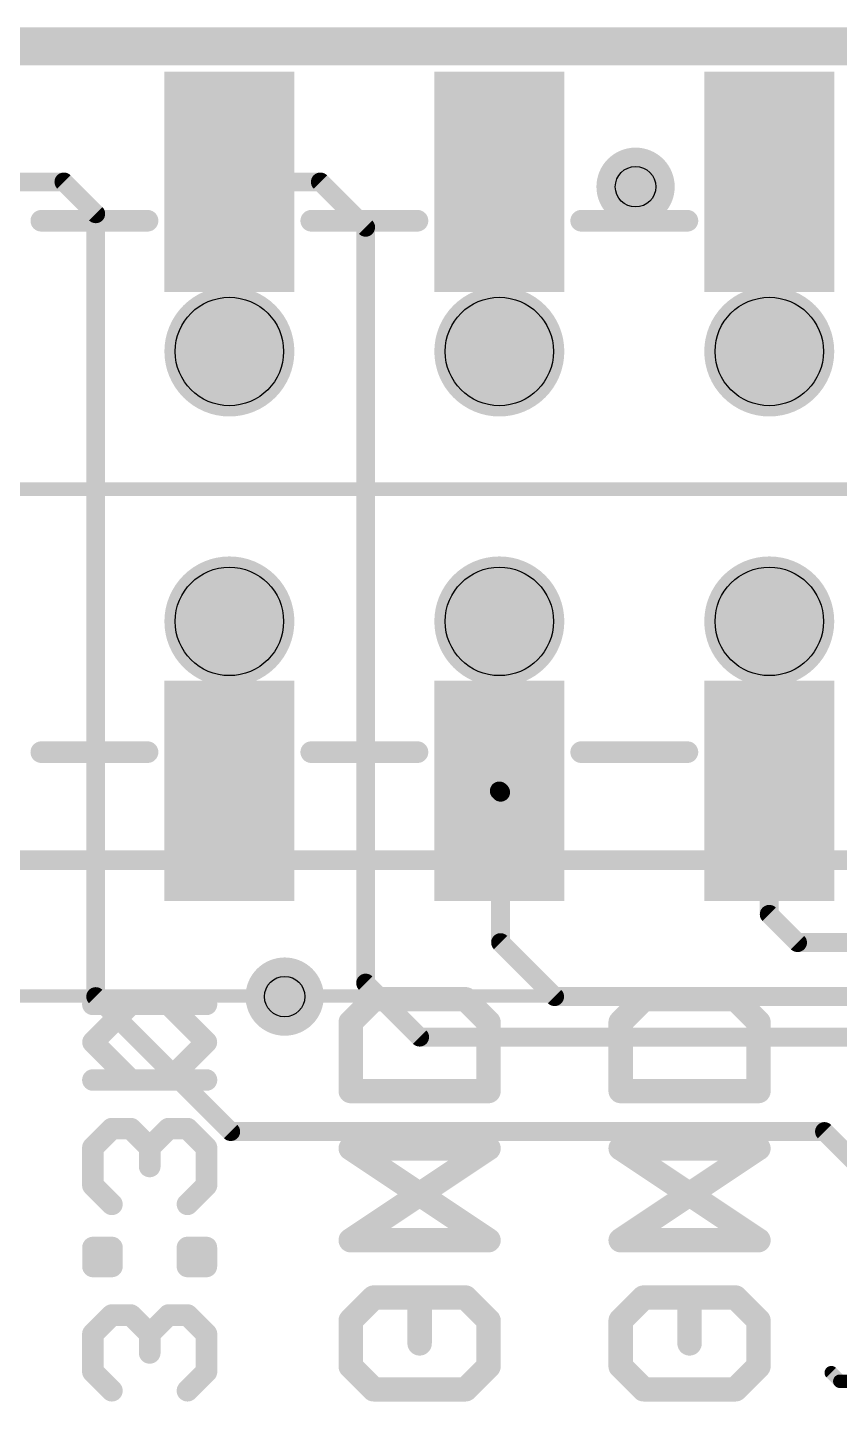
# Model space of a CAD drawing. Extents: x -29 to 79, y -27 to 74.
# Drawn here: x 5.2 to 12.84, y 10.16 to 23.09 of the extents above; entities that cross this region are included whole.
import ezdxf

# ---------------------------------------------------------------- set-up
doc = ezdxf.new("R2010")
doc.units = 0
for name, color, linetype in [('1', 12, 'CONTINUOUS'), ('16', 132, 'CONTINUOUS'), ('18', 110, 'CONTINUOUS'), ('20', 53, 'CONTINUOUS'), ('21', 41, 'CONTINUOUS'), ('22', 40, 'CONTINUOUS'), ('25', 253, 'CONTINUOUS'), ('29', 253, 'CONTINUOUS'), ('30', 253, 'CONTINUOUS'), ('31', 253, 'CONTINUOUS'), ('44', 253, 'CONTINUOUS'), ('49', 183, 'CONTINUOUS')]:
    doc.layers.add(name, color=color, linetype=linetype)

# ---------------------------------------------------------------- blocks, each defined once
blk = doc.blocks.new('RECT')
blk.add_solid([(-0.5, -0.5), (0.5, -0.5), (-0.5, 0.5), (0.5, 0.5)])
blk = doc.blocks.new('ROUNDV')
at = {"const_width": 0.5}
blk.add_lwpolyline([(0, -0.25, 1), (0, 0.25, 1), (0, -0.25)], format="xyb", dxfattribs=at)

msp = doc.modelspace()

# ---------------------------------------------------------------- linework, layer by layer
at = {"layer": '1'}
for points, const_width in [([(0, 22.86), (52.07, 22.86)], 0.254), ([(4.56, 21.635), (5.543, 21.635)], 0.1778), ([(5.842, 21.336), (5.543, 21.635)], 0.1778), ([(7.1, 21.635), (7.956, 21.635)], 0.1778), ([(7.956, 21.635), (8.382, 21.209)], 0.1778), ([(5.842, 13.97), (5.842, 21.336)], 0.1778), ([(8.382, 21.209), (8.382, 14.097)], 0.1778), ([(9.652, 15.893), (9.64, 15.905)], 0.1778), ([(9.652, 14.478), (9.652, 15.893)], 0.1778), ([(12.18, 15.905), (12.18, 14.744)], 0.1778), ([(12.18, 14.744), (12.446, 14.478)], 0.1778), ([(10.16, 13.97), (9.652, 14.478)], 0.1778), ([(12.446, 14.478), (21.082, 14.478)], 0.1778), ([(8.382, 14.097), (8.89, 13.589)], 0.1778), ([(7.112, 12.7), (5.842, 13.97)], 0.1778), ([(18.161, 13.97), (10.16, 13.97)], 0.1778), ([(8.89, 13.589), (14.351, 13.589)], 0.1778), ([(12.7, 12.7), (7.112, 12.7)], 0.1778), ([(13.97, 11.43), (12.7, 12.7)], 0.1778)]:
    msp.add_lwpolyline(points, dxfattribs=dict(at, const_width=const_width))
at = {"layer": '1', "const_width": 0.0889}
for points in [[(5.5744, 21.6664, 1), (5.5116, 21.6036)], [(5.543, 21.5906, 1), (5.543, 21.6795)], [(7.1, 21.6795, 1), (7.1, 21.5906)], [(7.9874, 21.6664, 1), (7.9246, 21.6036)], [(7.956, 21.5906, 1), (7.956, 21.6795)], [(5.8865, 21.336, 1), (5.7976, 21.336)], [(5.8106, 21.3046, 1), (5.8734, 21.3674)], [(8.4264, 21.209, 1), (8.3376, 21.209)], [(8.3506, 21.1776, 1), (8.4134, 21.2404)], [(9.6714, 15.9364, 1), (9.6086, 15.8736)], [(9.6965, 15.893, 1), (9.6076, 15.893)], [(9.6206, 15.8616, 1), (9.6834, 15.9244)], [(12.2244, 15.905, 1), (12.1356, 15.905)], [(12.2114, 14.7754, 1), (12.1486, 14.7126)], [(12.1356, 14.744, 1), (12.2244, 14.744)], [(9.6834, 14.5094, 1), (9.6206, 14.4466)], [(9.6076, 14.478, 1), (9.6965, 14.478)], [(12.446, 14.5225, 1), (12.446, 14.4336)], [(12.4146, 14.4466, 1), (12.4774, 14.5094)], [(8.4134, 14.1284, 1), (8.3506, 14.0656)], [(8.3376, 14.097, 1), (8.4264, 14.097)], [(5.8734, 14.0014, 1), (5.8106, 13.9386)], [(5.7976, 13.97, 1), (5.8865, 13.97)], [(10.16, 14.0145, 1), (10.16, 13.9256)], [(10.1286, 13.9386, 1), (10.1914, 14.0014)], [(8.89, 13.6334, 1), (8.89, 13.5446)], [(8.8586, 13.5576, 1), (8.9214, 13.6204)], [(7.112, 12.7445, 1), (7.112, 12.6556)], [(7.0806, 12.6686, 1), (7.1434, 12.7314)], [(12.7314, 12.7314, 1), (12.6686, 12.6686)], [(12.7, 12.6556, 1), (12.7, 12.7445)]]:
    msp.add_lwpolyline(points, format="xyb", dxfattribs=at)
at = {"layer": '16', "const_width": 0.254}
msp.add_lwpolyline([(0, 22.86), (52.07, 22.86)], dxfattribs=at)
at = {"layer": '20', "const_width": 0.2032}
msp.add_lwpolyline([(49.784, 22.987), (2.54, 22.987)], dxfattribs=at)
at = {"layer": '20'}
for centre in [(7.1, 20.04), (9.64, 20.04), (12.18, 20.04), (7.1, 17.5), (9.64, 17.5), (12.18, 17.5)]:
    msp.add_circle(centre, 0.51, dxfattribs=at)
at = {"layer": '21'}
for points, const_width in [([(6.33, 21.27), (5.33, 21.27)], 0.2032), ([(8.87, 21.27), (7.87, 21.27)], 0.2032), ([(11.41, 21.27), (10.41, 21.27)], 0.2032), ([(6.33, 16.27), (5.33, 16.27)], 0.2032), ([(8.87, 16.27), (7.87, 16.27)], 0.2032), ([(11.41, 16.27), (10.41, 16.27)], 0.2032), ([(6.5275, 13.8969), (5.8157, 13.8969)], 0.2032), ([(6.8834, 13.541), (6.5275, 13.8969)], 0.2032), ([(8.4573, 13.9452), (8.2412, 13.7291)], 0.2286), ([(9.3216, 13.9452), (8.4573, 13.9452)], 0.2286), ([(9.5377, 13.7291), (9.3216, 13.9452)], 0.2286), ([(10.9973, 13.9452), (10.7812, 13.7291)], 0.2286), ([(11.8616, 13.9452), (10.9973, 13.9452)], 0.2286), ([(12.0777, 13.7291), (11.8616, 13.9452)], 0.2286), ([(8.2412, 13.7291), (8.2412, 13.0809)], 0.2286), ([(9.5377, 13.0809), (9.5377, 13.7291)], 0.2286), ([(10.7812, 13.7291), (10.7812, 13.0809)], 0.2286), ([(12.0777, 13.0809), (12.0777, 13.7291)], 0.2286), ([(6.5275, 13.1851), (6.8834, 13.541)], 0.2032), ([(5.8157, 13.1851), (6.5275, 13.1851)], 0.2032), ([(8.2412, 13.0809), (9.5377, 13.0809)], 0.2286), ([(10.7812, 13.0809), (12.0777, 13.0809)], 0.2286), ([(5.8157, 12.5495), (5.9936, 12.7275)], 0.2032), ([(5.9936, 12.7275), (6.1716, 12.7275)], 0.2032), ([(6.1716, 12.7275), (6.3495, 12.5495)], 0.2032), ([(6.3495, 12.5495), (6.5275, 12.7275)], 0.2032), ([(6.5275, 12.7275), (6.7054, 12.7275)], 0.2032), ([(6.7054, 12.7275), (6.8834, 12.5495)], 0.2032), ([(5.8157, 12.1936), (5.8157, 12.5495)], 0.2032), ([(6.3495, 12.5495), (6.3495, 12.3716)], 0.2032), ([(6.8834, 12.5495), (6.8834, 12.1936)], 0.2032), ([(8.2412, 11.6776), (9.5377, 12.5419)], 0.2286), ([(9.5377, 12.5419), (8.2412, 12.5419)], 0.2286), ([(10.7812, 11.6776), (12.0777, 12.5419)], 0.2286), ([(12.0777, 12.5419), (10.7812, 12.5419)], 0.2286), ([(5.9936, 12.0157), (5.8157, 12.1936)], 0.2032), ([(6.8834, 12.1936), (6.7054, 12.0157)], 0.2032), ([(9.5377, 11.6776), (8.2412, 11.6776)], 0.2286), ([(12.0777, 11.6776), (10.7812, 11.6776)], 0.2286), ([(6.7054, 11.431), (6.7054, 11.6089)], 0.2032), ([(6.7054, 11.6089), (6.8834, 11.6089)], 0.2032), ([(6.8834, 11.6089), (6.8834, 11.431)], 0.2032), ([(6.8834, 11.431), (6.7054, 11.431)], 0.2032), ([(8.4573, 11.1386), (8.2412, 10.9226)], 0.2286), ([(9.3216, 11.1386), (8.8894, 11.1386)], 0.2286), ([(8.8894, 11.1386), (8.8894, 10.7065)], 0.2286), ([(9.5377, 10.9226), (9.3216, 11.1386)], 0.2286), ([(10.9973, 11.1386), (10.7812, 10.9226)], 0.2286), ([(11.8616, 11.1386), (11.4294, 11.1386)], 0.2286), ([(11.4294, 11.1386), (11.4294, 10.7065)], 0.2286), ([(12.0777, 10.9226), (11.8616, 11.1386)], 0.2286), ([(5.8157, 10.7955), (5.9936, 10.9734)], 0.2032), ([(5.9936, 10.9734), (6.1716, 10.9734)], 0.2032), ([(6.1716, 10.9734), (6.3495, 10.7955)], 0.2032), ([(6.3495, 10.7955), (6.5275, 10.9734)], 0.2032), ([(6.5275, 10.9734), (6.7054, 10.9734)], 0.2032), ([(6.7054, 10.9734), (6.8834, 10.7955)], 0.2032), ([(8.2412, 10.9226), (8.2412, 10.4904)], 0.2286), ([(9.5377, 10.4904), (9.5377, 10.9226)], 0.2286), ([(10.7812, 10.9226), (10.7812, 10.4904)], 0.2286), ([(12.0777, 10.4904), (12.0777, 10.9226)], 0.2286), ([(5.8157, 10.4396), (5.8157, 10.7955)], 0.2032), ([(6.3495, 10.7955), (6.3495, 10.6175)], 0.2032), ([(6.8834, 10.7955), (6.8834, 10.4396)], 0.2032), ([(8.2412, 10.4904), (8.4573, 10.2743)], 0.2286), ([(9.3216, 10.2743), (9.5377, 10.4904)], 0.2286), ([(10.7812, 10.4904), (10.9973, 10.2743)], 0.2286), ([(11.8616, 10.2743), (12.0777, 10.4904)], 0.2286), ([(5.9936, 10.2616), (5.8157, 10.4396)], 0.2032), ([(6.8834, 10.4396), (6.7054, 10.2616)], 0.2032), ([(8.4573, 10.2743), (9.3216, 10.2743)], 0.2286), ([(10.9973, 10.2743), (11.8616, 10.2743)], 0.2286)]:
    msp.add_lwpolyline(points, dxfattribs=dict(at, const_width=const_width))
for points, const_width in [([(5.33, 21.3208, 1), (5.33, 21.2192)], 0.1016), ([(6.33, 21.2192, 1), (6.33, 21.3208)], 0.1016), ([(7.87, 21.3208, 1), (7.87, 21.2192)], 0.1016), ([(8.87, 21.2192, 1), (8.87, 21.3208)], 0.1016), ([(10.41, 21.3208, 1), (10.41, 21.2192)], 0.1016), ([(11.41, 21.2192, 1), (11.41, 21.3208)], 0.1016), ([(5.33, 16.3208, 1), (5.33, 16.2192)], 0.1016), ([(6.33, 16.2192, 1), (6.33, 16.3208)], 0.1016), ([(7.87, 16.3208, 1), (7.87, 16.2192)], 0.1016), ([(8.87, 16.2192, 1), (8.87, 16.3208)], 0.1016), ([(10.41, 16.3208, 1), (10.41, 16.2192)], 0.1016), ([(11.41, 16.2192, 1), (11.41, 16.3208)], 0.1016), ([(5.8157, 13.9477, 1), (5.8157, 13.8461)], 0.1016), ([(6.5634, 13.9328, 1), (6.4916, 13.861)], 0.1016), ([(6.5275, 13.8461, 1), (6.5275, 13.9477)], 0.1016), ([(8.4573, 14.0023, 1), (8.4573, 13.888)], 0.1143), ([(8.4977, 13.9048, 1), (8.4169, 13.9856)], 0.1143), ([(9.362, 13.9856, 1), (9.2812, 13.9048)], 0.1143), ([(9.3216, 13.888, 1), (9.3216, 14.0023)], 0.1143), ([(10.9973, 14.0023, 1), (10.9973, 13.888)], 0.1143), ([(11.0377, 13.9048, 1), (10.9569, 13.9856)], 0.1143), ([(11.902, 13.9856, 1), (11.8212, 13.9048)], 0.1143), ([(11.8616, 13.888, 1), (11.8616, 14.0023)], 0.1143), ([(8.2983, 13.7291, 1), (8.184, 13.7291)], 0.1143), ([(9.5949, 13.7291, 1), (9.4806, 13.7291)], 0.1143), ([(10.8383, 13.7291, 1), (10.724, 13.7291)], 0.1143), ([(12.1349, 13.7291, 1), (12.0206, 13.7291)], 0.1143), ([(8.2008, 13.7695, 1), (8.2816, 13.6887)], 0.1143), ([(9.4973, 13.6887, 1), (9.5781, 13.7695)], 0.1143), ([(10.7408, 13.7695, 1), (10.8216, 13.6887)], 0.1143), ([(12.0373, 13.6887, 1), (12.1181, 13.7695)], 0.1143), ([(6.9193, 13.5051, 1), (6.8475, 13.5769)], 0.1016), ([(6.8475, 13.5051, 1), (6.9193, 13.5769)], 0.1016), ([(5.8157, 13.2359, 1), (5.8157, 13.1343)], 0.1016), ([(6.4916, 13.221, 1), (6.5634, 13.1492)], 0.1016), ([(6.5275, 13.1343, 1), (6.5275, 13.2359)], 0.1016), ([(8.2412, 13.138, 1), (8.2412, 13.0237)], 0.1143), ([(9.5377, 13.0237, 1), (9.5377, 13.138)], 0.1143), ([(10.7812, 13.138, 1), (10.7812, 13.0237)], 0.1143), ([(12.0777, 13.0237, 1), (12.0777, 13.138)], 0.1143), ([(8.184, 13.0809, 1), (8.2983, 13.0809)], 0.1143), ([(9.4806, 13.0809, 1), (9.5949, 13.0809)], 0.1143), ([(10.724, 13.0809, 1), (10.8383, 13.0809)], 0.1143), ([(12.0206, 13.0809, 1), (12.1349, 13.0809)], 0.1143), ([(5.9936, 12.7783, 1), (5.9936, 12.6767)], 0.1016), ([(6.0296, 12.6916, 1), (5.9577, 12.7634)], 0.1016), ([(6.2075, 12.7634, 1), (6.1357, 12.6916)], 0.1016), ([(6.1716, 12.6767, 1), (6.1716, 12.7783)], 0.1016), ([(6.5275, 12.7783, 1), (6.5275, 12.6767)], 0.1016), ([(6.5634, 12.6916, 1), (6.4916, 12.7634)], 0.1016), ([(6.7414, 12.7634, 1), (6.6695, 12.6916)], 0.1016), ([(6.7054, 12.6767, 1), (6.7054, 12.7783)], 0.1016), ([(5.8665, 12.5495, 1), (5.7649, 12.5495)], 0.1016), ([(5.7798, 12.5855, 1), (5.8516, 12.5136)], 0.1016), ([(6.4003, 12.5495, 1), (6.2987, 12.5495)], 0.1016), ([(6.3136, 12.5855, 1), (6.3855, 12.5136)], 0.1016), ([(6.3136, 12.5136, 1), (6.3855, 12.5855)], 0.1016), ([(6.9342, 12.5495, 1), (6.8326, 12.5495)], 0.1016), ([(6.8475, 12.5136, 1), (6.9193, 12.5855)], 0.1016), ([(8.2412, 12.5991, 1), (8.2412, 12.4848)], 0.1143), ([(9.5694, 12.4944, 1), (9.506, 12.5895)], 0.1143), ([(9.5377, 12.4848, 1), (9.5377, 12.5991)], 0.1143), ([(10.7812, 12.5991, 1), (10.7812, 12.4848)], 0.1143), ([(12.1094, 12.4944, 1), (12.046, 12.5895)], 0.1143), ([(12.0777, 12.4848, 1), (12.0777, 12.5991)], 0.1143), ([(6.2987, 12.3716, 1), (6.4003, 12.3716)], 0.1016), ([(5.8516, 12.2296, 1), (5.7798, 12.1577)], 0.1016), ([(6.9193, 12.1577, 1), (6.8475, 12.2296)], 0.1016), ([(5.7649, 12.1936, 1), (5.8665, 12.1936)], 0.1016), ([(6.8326, 12.1936, 1), (6.9342, 12.1936)], 0.1016), ([(5.9577, 11.9798, 1), (6.0296, 12.0516)], 0.1016), ([(6.6695, 12.0516, 1), (6.7414, 11.9798)], 0.1016), ([(8.2412, 11.7347, 1), (8.2412, 11.6204)], 0.1143), ([(8.2095, 11.7251, 1), (8.2729, 11.63)], 0.1143), ([(9.5377, 11.6204, 1), (9.5377, 11.7347)], 0.1143), ([(10.7812, 11.7347, 1), (10.7812, 11.6204)], 0.1143), ([(10.7495, 11.7251, 1), (10.8129, 11.63)], 0.1143), ([(12.0777, 11.6204, 1), (12.0777, 11.7347)], 0.1143), ([(6.7054, 11.6597, 1), (6.7054, 11.5581)], 0.1016), ([(6.7562, 11.6089, 1), (6.6547, 11.6089)], 0.1016), ([(6.9342, 11.6089, 1), (6.8326, 11.6089)], 0.1016), ([(6.8834, 11.5581, 1), (6.8834, 11.6597)], 0.1016), ([(6.7054, 11.4818, 1), (6.7054, 11.3802)], 0.1016), ([(6.8834, 11.3802, 1), (6.8834, 11.4818)], 0.1016), ([(6.6547, 11.431, 1), (6.7562, 11.431)], 0.1016), ([(6.8326, 11.431, 1), (6.9342, 11.431)], 0.1016), ([(8.4977, 11.0982, 1), (8.4169, 11.179)], 0.1143), ([(8.8894, 11.1958, 1), (8.8894, 11.0815)], 0.1143), ([(8.9466, 11.1386, 1), (8.8323, 11.1386)], 0.1143), ([(9.362, 11.179, 1), (9.2812, 11.0982)], 0.1143), ([(9.3216, 11.0815, 1), (9.3216, 11.1958)], 0.1143), ([(11.0377, 11.0982, 1), (10.9569, 11.179)], 0.1143), ([(11.4294, 11.1958, 1), (11.4294, 11.0815)], 0.1143), ([(11.4866, 11.1386, 1), (11.3723, 11.1386)], 0.1143), ([(11.902, 11.179, 1), (11.8212, 11.0982)], 0.1143), ([(11.8616, 11.0815, 1), (11.8616, 11.1958)], 0.1143), ([(5.9936, 11.0242, 1), (5.9936, 10.9226)], 0.1016), ([(6.0296, 10.9375, 1), (5.9577, 11.0093)], 0.1016), ([(6.2075, 11.0093, 1), (6.1357, 10.9375)], 0.1016), ([(6.1716, 10.9226, 1), (6.1716, 11.0242)], 0.1016), ([(6.5275, 11.0242, 1), (6.5275, 10.9226)], 0.1016), ([(6.5634, 10.9375, 1), (6.4916, 11.0093)], 0.1016), ([(6.7414, 11.0093, 1), (6.6695, 10.9375)], 0.1016), ([(6.7054, 10.9226, 1), (6.7054, 11.0242)], 0.1016), ([(8.2983, 10.9226, 1), (8.184, 10.9226)], 0.1143), ([(8.2008, 10.963, 1), (8.2816, 10.8821)], 0.1143), ([(9.5949, 10.9226, 1), (9.4806, 10.9226)], 0.1143), ([(9.4973, 10.8821, 1), (9.5781, 10.963)], 0.1143), ([(10.8383, 10.9226, 1), (10.724, 10.9226)], 0.1143), ([(10.7408, 10.963, 1), (10.8216, 10.8821)], 0.1143), ([(12.1349, 10.9226, 1), (12.0206, 10.9226)], 0.1143), ([(12.0373, 10.8821, 1), (12.1181, 10.963)], 0.1143), ([(5.8665, 10.7955, 1), (5.7649, 10.7955)], 0.1016), ([(5.7798, 10.8314, 1), (5.8516, 10.7595)], 0.1016), ([(6.4003, 10.7955, 1), (6.2987, 10.7955)], 0.1016), ([(6.3136, 10.8314, 1), (6.3855, 10.7595)], 0.1016), ([(6.3136, 10.7595, 1), (6.3855, 10.8314)], 0.1016), ([(6.9342, 10.7955, 1), (6.8326, 10.7955)], 0.1016), ([(6.8475, 10.7595, 1), (6.9193, 10.8314)], 0.1016), ([(8.8323, 10.7065, 1), (8.9466, 10.7065)], 0.1143), ([(11.3723, 10.7065, 1), (11.4866, 10.7065)], 0.1143), ([(6.2987, 10.6175, 1), (6.4003, 10.6175)], 0.1016), ([(8.2816, 10.5308, 1), (8.2008, 10.45)], 0.1143), ([(9.5781, 10.45, 1), (9.4973, 10.5308)], 0.1143), ([(10.8216, 10.5308, 1), (10.7408, 10.45)], 0.1143), ([(12.1181, 10.45, 1), (12.0373, 10.5308)], 0.1143), ([(5.8516, 10.4755, 1), (5.7798, 10.4036)], 0.1016), ([(5.7649, 10.4396, 1), (5.8665, 10.4396)], 0.1016), ([(6.8326, 10.4396, 1), (6.9342, 10.4396)], 0.1016), ([(6.9193, 10.4036, 1), (6.8475, 10.4755)], 0.1016), ([(8.184, 10.4904, 1), (8.2983, 10.4904)], 0.1143), ([(9.4806, 10.4904, 1), (9.5949, 10.4904)], 0.1143), ([(10.724, 10.4904, 1), (10.8383, 10.4904)], 0.1143), ([(12.0206, 10.4904, 1), (12.1349, 10.4904)], 0.1143), ([(5.9577, 10.2257, 1), (6.0296, 10.2975)], 0.1016), ([(6.6695, 10.2975, 1), (6.7414, 10.2257)], 0.1016), ([(8.4573, 10.3315, 1), (8.4573, 10.2172)], 0.1143), ([(8.4169, 10.2339, 1), (8.4977, 10.3147)], 0.1143), ([(9.2812, 10.3147, 1), (9.362, 10.2339)], 0.1143), ([(9.3216, 10.2172, 1), (9.3216, 10.3315)], 0.1143), ([(10.9973, 10.3315, 1), (10.9973, 10.2172)], 0.1143), ([(10.9569, 10.2339, 1), (11.0377, 10.3147)], 0.1143), ([(11.8212, 10.3147, 1), (11.902, 10.2339)], 0.1143), ([(11.8616, 10.2172, 1), (11.8616, 10.3315)], 0.1143)]:
    msp.add_lwpolyline(points, format="xyb", dxfattribs=dict(at, const_width=const_width))
at = {"layer": '22'}
for points, const_width in [([(5.8166, 13.541), (6.1725, 13.8969)], 0.2032), ([(6.1725, 13.8969), (6.8843, 13.8969)], 0.2032), ([(8.2423, 13.7291), (8.4584, 13.9452)], 0.2286), ([(8.4584, 13.9452), (9.3227, 13.9452)], 0.2286), ([(9.3227, 13.9452), (9.5388, 13.7291)], 0.2286), ([(10.7823, 13.7291), (10.9984, 13.9452)], 0.2286), ([(10.9984, 13.9452), (11.8627, 13.9452)], 0.2286), ([(11.8627, 13.9452), (12.0788, 13.7291)], 0.2286), ([(8.2423, 13.0809), (8.2423, 13.7291)], 0.2286), ([(9.5388, 13.7291), (9.5388, 13.0809)], 0.2286), ([(10.7823, 13.0809), (10.7823, 13.7291)], 0.2286), ([(12.0788, 13.7291), (12.0788, 13.0809)], 0.2286), ([(6.1725, 13.1851), (5.8166, 13.541)], 0.2032), ([(6.8843, 13.1851), (6.1725, 13.1851)], 0.2032), ([(9.5388, 13.0809), (8.2423, 13.0809)], 0.2286), ([(12.0788, 13.0809), (10.7823, 13.0809)], 0.2286), ([(5.9946, 12.7275), (5.8166, 12.5495)], 0.2032), ([(6.1725, 12.7275), (5.9946, 12.7275)], 0.2032), ([(6.3505, 12.5495), (6.1725, 12.7275)], 0.2032), ([(6.5284, 12.7275), (6.3505, 12.5495)], 0.2032), ([(6.7064, 12.7275), (6.5284, 12.7275)], 0.2032), ([(6.8843, 12.5495), (6.7064, 12.7275)], 0.2032), ([(5.8166, 12.5495), (5.8166, 12.1936)], 0.2032), ([(6.3505, 12.5495), (6.3505, 12.3716)], 0.2032), ([(6.8843, 12.1936), (6.8843, 12.5495)], 0.2032), ([(9.5388, 11.6776), (8.2423, 12.5419)], 0.2286), ([(8.2423, 12.5419), (9.5388, 12.5419)], 0.2286), ([(12.0788, 11.6776), (10.7823, 12.5419)], 0.2286), ([(10.7823, 12.5419), (12.0788, 12.5419)], 0.2286), ([(5.8166, 12.1936), (5.9946, 12.0157)], 0.2032), ([(6.7064, 12.0157), (6.8843, 12.1936)], 0.2032), ([(8.2423, 11.6776), (9.5388, 11.6776)], 0.2286), ([(10.7823, 11.6776), (12.0788, 11.6776)], 0.2286), ([(5.9946, 11.6089), (5.8166, 11.6089)], 0.2032), ([(5.8166, 11.6089), (5.8166, 11.431)], 0.2032), ([(5.9946, 11.431), (5.9946, 11.6089)], 0.2032), ([(5.8166, 11.431), (5.9946, 11.431)], 0.2032), ([(8.2423, 10.9226), (8.4584, 11.1386)], 0.2286), ([(8.4584, 11.1386), (8.8906, 11.1386)], 0.2286), ([(8.8906, 11.1386), (8.8906, 10.7065)], 0.2286), ([(9.3227, 11.1386), (9.5388, 10.9226)], 0.2286), ([(10.7823, 10.9226), (10.9984, 11.1386)], 0.2286), ([(10.9984, 11.1386), (11.4306, 11.1386)], 0.2286), ([(11.4306, 11.1386), (11.4306, 10.7065)], 0.2286), ([(11.8627, 11.1386), (12.0788, 10.9226)], 0.2286), ([(5.9946, 10.9734), (5.8166, 10.7955)], 0.2032), ([(6.1725, 10.9734), (5.9946, 10.9734)], 0.2032), ([(6.3505, 10.7955), (6.1725, 10.9734)], 0.2032), ([(6.5284, 10.9734), (6.3505, 10.7955)], 0.2032), ([(6.7064, 10.9734), (6.5284, 10.9734)], 0.2032), ([(6.8843, 10.7955), (6.7064, 10.9734)], 0.2032), ([(8.2423, 10.4904), (8.2423, 10.9226)], 0.2286), ([(9.5388, 10.9226), (9.5388, 10.4904)], 0.2286), ([(10.7823, 10.4904), (10.7823, 10.9226)], 0.2286), ([(12.0788, 10.9226), (12.0788, 10.4904)], 0.2286), ([(5.8166, 10.7955), (5.8166, 10.4396)], 0.2032), ([(6.3505, 10.7955), (6.3505, 10.6175)], 0.2032), ([(6.8843, 10.4396), (6.8843, 10.7955)], 0.2032), ([(8.4584, 10.2743), (8.2423, 10.4904)], 0.2286), ([(9.5388, 10.4904), (9.3227, 10.2743)], 0.2286), ([(10.9984, 10.2743), (10.7823, 10.4904)], 0.2286), ([(12.0788, 10.4904), (11.8627, 10.2743)], 0.2286), ([(5.8166, 10.4396), (5.9946, 10.2616)], 0.2032), ([(6.7064, 10.2616), (6.8843, 10.4396)], 0.2032), ([(9.3227, 10.2743), (8.4584, 10.2743)], 0.2286), ([(11.8627, 10.2743), (10.9984, 10.2743)], 0.2286)]:
    msp.add_lwpolyline(points, dxfattribs=dict(at, const_width=const_width))
for points, const_width in [([(6.1725, 13.9477, 1), (6.1725, 13.8461)], 0.1016), ([(6.2084, 13.861, 1), (6.1366, 13.9328)], 0.1016), ([(6.8843, 13.8461, 1), (6.8843, 13.9477)], 0.1016), ([(8.4584, 14.0023, 1), (8.4584, 13.888)], 0.1143), ([(8.4988, 13.9048, 1), (8.418, 13.9856)], 0.1143), ([(9.3631, 13.9856, 1), (9.2823, 13.9048)], 0.1143), ([(9.3227, 13.888, 1), (9.3227, 14.0023)], 0.1143), ([(10.9984, 14.0023, 1), (10.9984, 13.888)], 0.1143), ([(11.0388, 13.9048, 1), (10.958, 13.9856)], 0.1143), ([(11.9031, 13.9856, 1), (11.8223, 13.9048)], 0.1143), ([(11.8627, 13.888, 1), (11.8627, 14.0023)], 0.1143), ([(8.2995, 13.7291, 1), (8.1852, 13.7291)], 0.1143), ([(9.596, 13.7291, 1), (9.4817, 13.7291)], 0.1143), ([(10.8395, 13.7291, 1), (10.7252, 13.7291)], 0.1143), ([(12.136, 13.7291, 1), (12.0217, 13.7291)], 0.1143), ([(8.2019, 13.7695, 1), (8.2827, 13.6887)], 0.1143), ([(9.4984, 13.6887, 1), (9.5792, 13.7695)], 0.1143), ([(10.7419, 13.7695, 1), (10.8227, 13.6887)], 0.1143), ([(12.0384, 13.6887, 1), (12.1192, 13.7695)], 0.1143), ([(5.8525, 13.5769, 1), (5.7807, 13.5051)], 0.1016), ([(5.7807, 13.5769, 1), (5.8525, 13.5051)], 0.1016), ([(6.1725, 13.2359, 1), (6.1725, 13.1343)], 0.1016), ([(6.1366, 13.1492, 1), (6.2084, 13.221)], 0.1016), ([(6.8843, 13.1343, 1), (6.8843, 13.2359)], 0.1016), ([(8.2423, 13.138, 1), (8.2423, 13.0237)], 0.1143), ([(9.5388, 13.0237, 1), (9.5388, 13.138)], 0.1143), ([(10.7823, 13.138, 1), (10.7823, 13.0237)], 0.1143), ([(12.0788, 13.0237, 1), (12.0788, 13.138)], 0.1143), ([(8.1852, 13.0809, 1), (8.2995, 13.0809)], 0.1143), ([(9.4817, 13.0809, 1), (9.596, 13.0809)], 0.1143), ([(10.7252, 13.0809, 1), (10.8395, 13.0809)], 0.1143), ([(12.0217, 13.0809, 1), (12.136, 13.0809)], 0.1143), ([(5.9946, 12.7783, 1), (5.9946, 12.6767)], 0.1016), ([(6.0305, 12.6916, 1), (5.9586, 12.7634)], 0.1016), ([(6.2084, 12.7634, 1), (6.1366, 12.6916)], 0.1016), ([(6.1725, 12.6767, 1), (6.1725, 12.7783)], 0.1016), ([(6.5284, 12.7783, 1), (6.5284, 12.6767)], 0.1016), ([(6.5643, 12.6916, 1), (6.4925, 12.7634)], 0.1016), ([(6.7423, 12.7634, 1), (6.6704, 12.6916)], 0.1016), ([(6.7064, 12.6767, 1), (6.7064, 12.7783)], 0.1016), ([(5.8674, 12.5495, 1), (5.7658, 12.5495)], 0.1016), ([(5.7807, 12.5855, 1), (5.8525, 12.5136)], 0.1016), ([(6.3145, 12.5855, 1), (6.3864, 12.5136)], 0.1016), ([(6.4013, 12.5495, 1), (6.2997, 12.5495)], 0.1016), ([(6.3145, 12.5136, 1), (6.3864, 12.5855)], 0.1016), ([(6.9351, 12.5495, 1), (6.8335, 12.5495)], 0.1016), ([(6.8484, 12.5136, 1), (6.9202, 12.5855)], 0.1016), ([(8.274, 12.5895, 1), (8.2106, 12.4944)], 0.1143), ([(8.2423, 12.5991, 1), (8.2423, 12.4848)], 0.1143), ([(9.5388, 12.4848, 1), (9.5388, 12.5991)], 0.1143), ([(10.814, 12.5895, 1), (10.7506, 12.4944)], 0.1143), ([(10.7823, 12.5991, 1), (10.7823, 12.4848)], 0.1143), ([(12.0788, 12.4848, 1), (12.0788, 12.5991)], 0.1143), ([(6.2997, 12.3716, 1), (6.4013, 12.3716)], 0.1016), ([(5.8525, 12.2296, 1), (5.7807, 12.1577)], 0.1016), ([(6.9202, 12.1577, 1), (6.8484, 12.2296)], 0.1016), ([(5.7658, 12.1936, 1), (5.8674, 12.1936)], 0.1016), ([(6.8335, 12.1936, 1), (6.9351, 12.1936)], 0.1016), ([(5.9586, 11.9798, 1), (6.0305, 12.0516)], 0.1016), ([(6.6704, 12.0516, 1), (6.7423, 11.9798)], 0.1016), ([(8.2423, 11.7347, 1), (8.2423, 11.6204)], 0.1143), ([(9.5071, 11.63, 1), (9.5705, 11.7251)], 0.1143), ([(9.5388, 11.6204, 1), (9.5388, 11.7347)], 0.1143), ([(10.7823, 11.7347, 1), (10.7823, 11.6204)], 0.1143), ([(12.0471, 11.63, 1), (12.1105, 11.7251)], 0.1143), ([(12.0788, 11.6204, 1), (12.0788, 11.7347)], 0.1143), ([(5.8166, 11.6597, 1), (5.8166, 11.5581)], 0.1016), ([(5.8674, 11.6089, 1), (5.7658, 11.6089)], 0.1016), ([(6.0454, 11.6089, 1), (5.9438, 11.6089)], 0.1016), ([(5.9946, 11.5581, 1), (5.9946, 11.6597)], 0.1016), ([(5.8166, 11.4818, 1), (5.8166, 11.3802)], 0.1016), ([(5.9946, 11.3802, 1), (5.9946, 11.4818)], 0.1016), ([(5.7658, 11.431, 1), (5.8674, 11.431)], 0.1016), ([(5.9438, 11.431, 1), (6.0454, 11.431)], 0.1016), ([(8.4584, 11.1958, 1), (8.4584, 11.0815)], 0.1143), ([(8.4988, 11.0982, 1), (8.418, 11.179)], 0.1143), ([(8.9477, 11.1386, 1), (8.8334, 11.1386)], 0.1143), ([(8.8906, 11.0815, 1), (8.8906, 11.1958)], 0.1143), ([(9.3631, 11.179, 1), (9.2823, 11.0982)], 0.1143), ([(10.9984, 11.1958, 1), (10.9984, 11.0815)], 0.1143), ([(11.0388, 11.0982, 1), (10.958, 11.179)], 0.1143), ([(11.4877, 11.1386, 1), (11.3734, 11.1386)], 0.1143), ([(11.4306, 11.0815, 1), (11.4306, 11.1958)], 0.1143), ([(11.9031, 11.179, 1), (11.8223, 11.0982)], 0.1143), ([(5.9946, 11.0242, 1), (5.9946, 10.9226)], 0.1016), ([(6.0305, 10.9375, 1), (5.9586, 11.0093)], 0.1016), ([(6.2084, 11.0093, 1), (6.1366, 10.9375)], 0.1016), ([(6.1725, 10.9226, 1), (6.1725, 11.0242)], 0.1016), ([(6.5284, 11.0242, 1), (6.5284, 10.9226)], 0.1016), ([(6.5643, 10.9375, 1), (6.4925, 11.0093)], 0.1016), ([(6.7423, 11.0093, 1), (6.6704, 10.9375)], 0.1016), ([(6.7064, 10.9226, 1), (6.7064, 11.0242)], 0.1016), ([(8.2995, 10.9226, 1), (8.1852, 10.9226)], 0.1143), ([(8.2019, 10.963, 1), (8.2827, 10.8821)], 0.1143), ([(9.596, 10.9226, 1), (9.4817, 10.9226)], 0.1143), ([(9.4984, 10.8821, 1), (9.5792, 10.963)], 0.1143), ([(10.8395, 10.9226, 1), (10.7252, 10.9226)], 0.1143), ([(10.7419, 10.963, 1), (10.8227, 10.8821)], 0.1143), ([(12.136, 10.9226, 1), (12.0217, 10.9226)], 0.1143), ([(12.0384, 10.8821, 1), (12.1192, 10.963)], 0.1143), ([(5.8674, 10.7955, 1), (5.7658, 10.7955)], 0.1016), ([(5.7807, 10.8314, 1), (5.8525, 10.7595)], 0.1016), ([(6.3145, 10.8314, 1), (6.3864, 10.7595)], 0.1016), ([(6.4013, 10.7955, 1), (6.2997, 10.7955)], 0.1016), ([(6.3145, 10.7595, 1), (6.3864, 10.8314)], 0.1016), ([(6.9351, 10.7955, 1), (6.8335, 10.7955)], 0.1016), ([(6.8484, 10.7595, 1), (6.9202, 10.8314)], 0.1016), ([(8.8334, 10.7065, 1), (8.9477, 10.7065)], 0.1143), ([(11.3734, 10.7065, 1), (11.4877, 10.7065)], 0.1143), ([(6.2997, 10.6175, 1), (6.4013, 10.6175)], 0.1016), ([(8.2827, 10.5308, 1), (8.2019, 10.45)], 0.1143), ([(9.5792, 10.45, 1), (9.4984, 10.5308)], 0.1143), ([(10.8227, 10.5308, 1), (10.7419, 10.45)], 0.1143), ([(12.1192, 10.45, 1), (12.0384, 10.5308)], 0.1143), ([(5.8525, 10.4755, 1), (5.7807, 10.4036)], 0.1016), ([(5.7658, 10.4396, 1), (5.8674, 10.4396)], 0.1016), ([(6.8335, 10.4396, 1), (6.9351, 10.4396)], 0.1016), ([(6.9202, 10.4036, 1), (6.8484, 10.4755)], 0.1016), ([(8.1852, 10.4904, 1), (8.2995, 10.4904)], 0.1143), ([(9.4817, 10.4904, 1), (9.596, 10.4904)], 0.1143), ([(10.7252, 10.4904, 1), (10.8395, 10.4904)], 0.1143), ([(12.0217, 10.4904, 1), (12.136, 10.4904)], 0.1143), ([(5.9586, 10.2257, 1), (6.0305, 10.2975)], 0.1016), ([(6.6704, 10.2975, 1), (6.7423, 10.2257)], 0.1016), ([(8.4584, 10.3315, 1), (8.4584, 10.2172)], 0.1143), ([(8.418, 10.2339, 1), (8.4988, 10.3147)], 0.1143), ([(9.2823, 10.3147, 1), (9.3631, 10.2339)], 0.1143), ([(9.3227, 10.2172, 1), (9.3227, 10.3315)], 0.1143), ([(10.9984, 10.3315, 1), (10.9984, 10.2172)], 0.1143), ([(10.958, 10.2339, 1), (11.0388, 10.3147)], 0.1143), ([(11.8223, 10.3147, 1), (11.9031, 10.2339)], 0.1143), ([(11.8627, 10.2172, 1), (11.8627, 10.3315)], 0.1143)]:
    msp.add_lwpolyline(points, format="xyb", dxfattribs=dict(at, const_width=const_width))
at = {"layer": '25', "const_width": 0.0635}
for points in [[(12.786, 10.4535, 1), (12.741, 10.4085)], [(12.844, 10.3823, 1), (12.844, 10.3187)], [(12.8215, 10.328, 1), (12.8665, 10.373)]]:
    msp.add_lwpolyline(points, format="xyb", dxfattribs=at)
at = {"layer": '25', "const_width": 0.127}
for points in [[(12.7635, 10.431), (12.844, 10.3505)], [(12.844, 10.3505), (12.9245, 10.3505)]]:
    msp.add_lwpolyline(points, dxfattribs=at)
at = {"layer": '29', "const_width": 0.6116}
for points in [[(7.1, 19.7342, 1), (7.1, 20.3458, 1), (7.1, 19.7342)], [(9.64, 19.7342, 1), (9.64, 20.3458, 1), (9.64, 19.7342)], [(12.18, 19.7342, 1), (12.18, 20.3458, 1), (12.18, 19.7342)], [(7.1, 17.1942, 1), (7.1, 17.8058, 1), (7.1, 17.1942)], [(9.64, 17.1942, 1), (9.64, 17.8058, 1), (9.64, 17.1942)], [(12.18, 17.1942, 1), (12.18, 17.8058, 1), (12.18, 17.1942)]]:
    msp.add_lwpolyline(points, format="xyb", dxfattribs=at)
at = {"layer": '30', "const_width": 0.6116}
for points in [[(7.1, 19.7342, 1), (7.1, 20.3458, 1), (7.1, 19.7342)], [(9.64, 19.7342, 1), (9.64, 20.3458, 1), (9.64, 19.7342)], [(12.18, 19.7342, 1), (12.18, 20.3458, 1), (12.18, 19.7342)], [(7.1, 17.1942, 1), (7.1, 17.8058, 1), (7.1, 17.1942)], [(9.64, 17.1942, 1), (9.64, 17.8058, 1), (9.64, 17.1942)], [(12.18, 17.1942, 1), (12.18, 17.8058, 1), (12.18, 17.1942)]]:
    msp.add_lwpolyline(points, format="xyb", dxfattribs=at)
at = {"layer": '44'}
for centre in [(10.922, 21.59), (7.62, 13.97)]:
    msp.add_circle(centre, 0.1905, dxfattribs=at)
at = {"layer": '49', "const_width": 0.127}
for points in [[(0.508, 18.7452), (51.816, 18.7452)], [(-3.238, 13.9752), (55.662, 13.9752)]]:
    msp.add_lwpolyline(points, dxfattribs=at)

# ---------------------------------------------------------------- block references
at = {"layer": '1', "xscale": 1.87, "yscale": 1.02, "rotation": 90}
for p in [(7.1, 21.635), (9.64, 21.635), (12.18, 21.635), (7.1, 15.905), (9.64, 15.905), (12.18, 15.905)]:
    msp.add_blockref('RECT', p, dxfattribs=at)
at = {"layer": '18', "xscale": 0.7366, "yscale": 0.7366}
for p in [(10.922, 21.59), (10.922, 21.59), (7.62, 13.97), (7.62, 13.97)]:
    msp.add_blockref('ROUNDV', p, dxfattribs=at)
at = {"layer": '29', "xscale": 2.0732, "yscale": 1.2232, "rotation": 90}
for p in [(7.1, 21.635), (9.64, 21.635), (12.18, 21.635), (7.1, 15.905), (9.64, 15.905), (12.18, 15.905)]:
    msp.add_blockref('RECT', p, dxfattribs=at)
at = {"layer": '31', "xscale": 1.87, "yscale": 1.02, "rotation": 90}
for p in [(7.1, 21.635), (9.64, 21.635), (12.18, 21.635), (7.1, 15.905), (9.64, 15.905), (12.18, 15.905)]:
    msp.add_blockref('RECT', p, dxfattribs=at)
at = {"layer": '49', "xscale": 80.7314, "yscale": 0.1854}
msp.add_blockref('RECT', (36.0058, 15.2537), dxfattribs=at)

doc.saveas('drawing.dxf')
